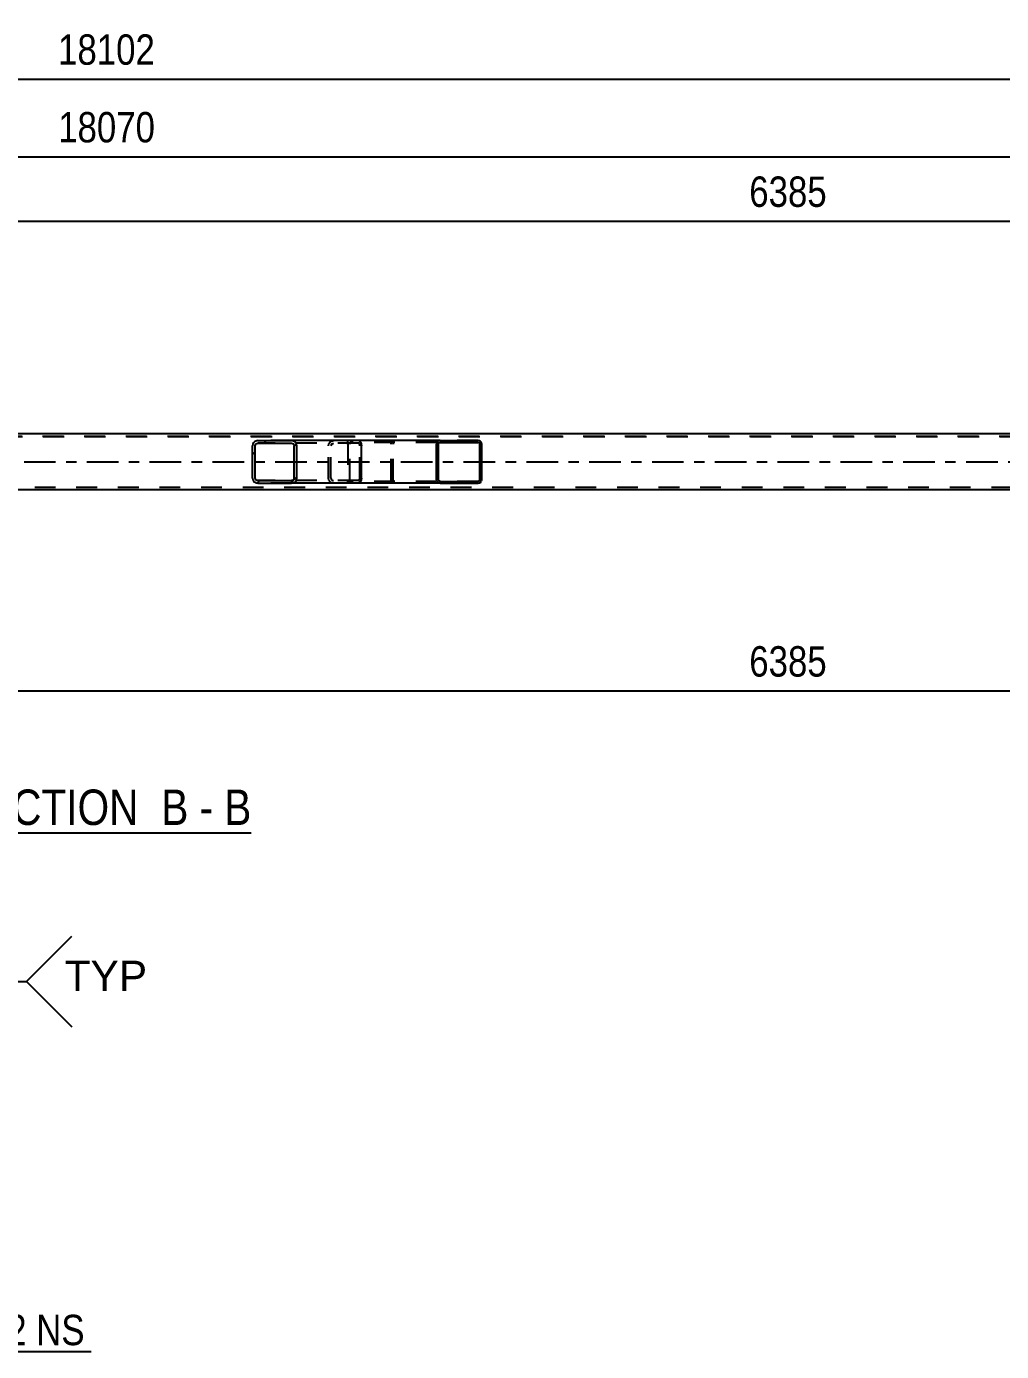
# Model space of a CAD drawing. Header units: millimetres. Extents: x 0 to 841, y 0 to 594.
# Drawn here: x 392.1 to 484, y 156.7 to 281.6 of the extents above; entities that cross this region are included whole.
import ezdxf

# ---------------------------------------------------------------- set-up
doc = ezdxf.new("R2010")
doc.units = ezdxf.units.MM
doc.linetypes.add('DXK_LINE_DOT2', pattern=[3.9198, 1.9599, -1.9599])
doc.linetypes.add('DXK_LINE_DOT3', pattern=[5.9187, 2.979, -0.9799, 0.9799, -0.9799])
doc.styles.add('Arial', font='ARIAL.TTF', dxfattribs={"height": 0.2})
doc.styles.add('Arial Narrow', font='ARIALN.TTF', dxfattribs={"height": 0.2})

# ---------------------------------------------------------------- blocks, each defined once
blk = doc.blocks.new('Unknown-814521909-12 - 2731')
at = {"color": 6, "linetype": 'Continuous'}
blk.add_line((385.66, 205.59), (413.3, 205.59), dxfattribs=at)
at = {"color": 0, "linetype": 'Continuous'}
for points in [[(403.77, 206.34), (403.77, 209.84), (385.66, 209.84), (385.66, 206.34)], [(407.37, 206.34), (407.37, 209.84), (404.82, 209.84), (404.82, 206.34)], [(409.7, 206.34), (409.7, 209.84), (408.42, 209.84), (408.42, 206.34)], [(413.3, 206.34), (413.3, 209.84), (410.75, 209.84), (410.75, 206.34)]]:
    blk.add_wipeout(points, dxfattribs=at)
at = {"color": 7, "linetype": 'Continuous', "style": 'Arial Narrow'}
for s, p in [('SECTION ', (385.66, 206.34)), ('B', (404.82, 206.34)), ('B', (410.75, 206.34)), ('-', (408.42, 206.34))]:
    blk.add_text(s, height=3.34, dxfattribs=at).set_placement(p)
blk = doc.blocks.new('Part-814521909-2855 - 2731')
at = {"linetype": 'Continuous'}
h = blk.add_hatch(dxfattribs=at)
h.set_pattern_fill('', scale=0.7, style=0, pattern_type=0)
h.set_pattern_definition([(45, (434.9866, 242.3705), (-1.57154, 1.57154), [])])
h.paths.add_polyline_path([(435.01, 242.25), (434.99, 242.37), (434.91, 242.47), (434.8, 242.54), (434.67, 242.57), (431.1, 242.57), (430.97, 242.54), (430.86, 242.47), (430.78, 242.37), (430.76, 242.25), (430.76, 238.89), (430.78, 238.77), (430.86, 238.66), (430.97, 238.59), (431.1, 238.57), (434.67, 238.57), (434.8, 238.59), (434.91, 238.66), (434.99, 238.77), (435.01, 238.89)])
h.paths.add_polyline_path([(434.83, 238.83), (434.79, 238.77), (434.74, 238.74), (434.67, 238.73), (431.1, 238.73), (431.03, 238.74), (430.98, 238.77), (430.94, 238.83), (430.93, 238.89), (430.93, 242.25), (430.94, 242.31), (430.98, 242.36), (431.03, 242.4), (431.1, 242.41), (434.67, 242.41), (434.74, 242.4), (434.79, 242.36), (434.83, 242.31), (434.84, 242.25), (434.84, 238.89)])
at = {"color": 7, "linetype": 'DXK_LINE_DOT2'}
for p, q in [((422.41, 242.27), (422.43, 242.37)), ((422.63, 242.36), (422.59, 242.31)), ((422.62, 242.54), (422.75, 242.57)), ((422.68, 242.4), (422.63, 242.36)), ((422.75, 242.41), (422.68, 242.4)), ((423.4, 242.57), (422.75, 242.57)), ((434.67, 242.41), (422.75, 242.41)), ((426.32, 242.57), (426.45, 242.54)), ((426.39, 242.4), (426.32, 242.41)), ((426.44, 242.36), (426.39, 242.4)), ((426.48, 242.31), (426.44, 242.36)), ((426.64, 242.37), (426.66, 242.25)), ((434.67, 242.57), (431.1, 242.57)), ((422.41, 242.25), (422.41, 242.27)), ((422.41, 242.25), (422.41, 238.89)), ((422.59, 242.31), (422.58, 242.25)), ((422.58, 238.89), (422.58, 242.25)), ((426.49, 242.25), (426.48, 242.31)), ((426.49, 238.89), (426.49, 242.25)), ((426.66, 238.89), (426.66, 242.25)), ((422.43, 238.77), (422.41, 238.89)), ((422.58, 238.89), (422.59, 238.83)), ((422.59, 238.83), (422.63, 238.77)), ((422.75, 238.57), (422.62, 238.59)), ((422.63, 238.77), (422.68, 238.74)), ((422.68, 238.74), (422.75, 238.73)), ((434.67, 238.73), (422.75, 238.73)), ((426.32, 238.73), (426.39, 238.74)), ((426.45, 238.59), (426.32, 238.57)), ((426.39, 238.74), (426.44, 238.77)), ((426.44, 238.77), (426.48, 238.83)), ((426.48, 238.83), (426.49, 238.89)), ((426.66, 238.89), (426.64, 238.77)), ((423.4, 238.57), (422.75, 238.57)), ((434.67, 238.57), (431.1, 238.57))]:
    blk.add_line(p, q, dxfattribs=at)
at = {"color": 2, "linetype": 'Continuous'}
for p, q in [((431.1, 242.57), (423.4, 242.57)), ((430.78, 242.37), (430.76, 242.25)), ((430.94, 242.31), (430.98, 242.36)), ((431.1, 242.57), (430.97, 242.54)), ((430.98, 242.36), (431.03, 242.4)), ((431.03, 242.4), (431.1, 242.41)), ((431.1, 242.57), (434.67, 242.57)), ((431.1, 242.41), (434.67, 242.41)), ((434.8, 242.54), (434.67, 242.57)), ((434.67, 242.41), (434.74, 242.4)), ((434.74, 242.4), (434.79, 242.36)), ((434.79, 242.36), (434.83, 242.31)), ((435.01, 242.25), (434.99, 242.37)), ((430.76, 238.89), (430.76, 242.25)), ((430.93, 242.25), (430.94, 242.31)), ((430.93, 238.89), (430.93, 242.25)), ((434.83, 242.31), (434.84, 242.25)), ((434.84, 238.89), (434.84, 242.25)), ((435.01, 238.89), (435.01, 242.25)), ((430.76, 238.89), (430.78, 238.77)), ((430.94, 238.83), (430.93, 238.89)), ((430.98, 238.77), (430.94, 238.83)), ((430.97, 238.59), (431.1, 238.57)), ((431.03, 238.74), (430.98, 238.77)), ((431.1, 238.73), (431.03, 238.74)), ((431.1, 238.73), (434.67, 238.73)), ((434.74, 238.74), (434.67, 238.73)), ((434.67, 238.57), (434.8, 238.59)), ((434.79, 238.77), (434.74, 238.74)), ((434.83, 238.83), (434.79, 238.77)), ((434.84, 238.89), (434.83, 238.83)), ((434.99, 238.77), (435.01, 238.89)), ((431.1, 238.57), (423.4, 238.57)), ((431.1, 238.57), (434.67, 238.57))]:
    blk.add_line(p, q, dxfattribs=at)
at = {"color": 7, "linetype": 'DXK_LINE_DOT2'}
for centre, start, end in [((426.34, 242.23), 24.32, 69.2417), ((422.73, 238.9), 204.32, 249.2417), ((426.34, 238.9), 290.7583, 335.68)]:
    blk.add_arc(centre, 0.331, start, end, dxfattribs=at)
at = {"color": 2, "linetype": 'Continuous'}
for centre, start, end in [((431.08, 242.23), 110.7583, 155.6801), ((434.69, 242.23), 24.3199, 69.2417), ((431.08, 238.9), 204.3199, 249.2417), ((434.69, 238.9), 290.7583, 335.6801)]:
    blk.add_arc(centre, 0.331, start, end, dxfattribs=at)
blk = doc.blocks.new('Part-814521909-2860 - 2731')
at = {"color": 7, "linetype": 'DXK_LINE_DOT2'}
for p, q in [((736.61, 242.97), (72.27, 242.97)), ((72.27, 242.97), (735.87, 242.97)), ((735.87, 238.17), (72.27, 238.17)), ((736.61, 237.93), (72.27, 237.93))]:
    blk.add_line(p, q, dxfattribs=at)
at = {"color": 2, "linetype": 'Continuous'}
for p, q in [((590.79, 243.21), (341.39, 243.21)), ((590.79, 237.93), (341.39, 237.93))]:
    blk.add_line(p, q, dxfattribs=at)
at = {"color": 7, "linetype": 'DXK_LINE_DOT3'}
blk.add_line((72.27, 240.57), (736.27, 240.57), dxfattribs=at)
blk = doc.blocks.new('Part-814521909-2972 - 2731')
at = {"linetype": 'Continuous'}
h = blk.add_hatch(dxfattribs=at)
h.set_pattern_fill('', scale=0.7, style=0, pattern_type=0)
h.set_pattern_definition([(45, (417.563, 242.2718), (-1.57154, 1.57154), [])])
h.paths.add_polyline_path([(417.6, 242.09), (417.56, 242.27), (417.45, 242.43), (417.29, 242.53), (417.1, 242.57), (413.91, 242.57), (413.72, 242.53), (413.56, 242.43), (413.45, 242.27), (413.41, 242.09), (413.41, 239.05), (413.45, 238.86), (413.56, 238.71), (413.72, 238.6), (413.91, 238.57), (417.1, 238.57), (417.29, 238.6), (417.45, 238.71), (417.56, 238.86), (417.6, 239.05)])
h.paths.add_polyline_path([(417.33, 238.96), (417.28, 238.88), (417.19, 238.83), (417.1, 238.81), (413.91, 238.81), (413.82, 238.83), (413.74, 238.88), (413.68, 238.96), (413.66, 239.05), (413.66, 242.09), (413.68, 242.18), (413.74, 242.26), (413.82, 242.31), (413.91, 242.33), (417.1, 242.33), (417.19, 242.31), (417.28, 242.26), (417.33, 242.18), (417.35, 242.09), (417.35, 239.05)])
at = {"color": 2, "linetype": 'Continuous'}
for p, q in [((413.91, 242.57), (413.72, 242.53)), ((413.91, 242.57), (417.1, 242.57)), ((423.4, 242.57), (417.1, 242.57)), ((417.29, 242.53), (417.1, 242.57)), ((423.4, 242.57), (423.5, 242.53)), ((423.5, 242.53), (423.59, 242.43)), ((423.59, 242.43), (423.65, 242.27)), ((413.45, 242.27), (413.41, 242.09)), ((413.41, 239.05), (413.41, 242.09)), ((413.66, 242.09), (413.68, 242.18)), ((413.66, 239.05), (413.66, 242.09)), ((413.68, 242.18), (413.74, 242.26)), ((413.74, 242.26), (413.82, 242.31)), ((413.82, 242.31), (413.91, 242.33)), ((413.91, 242.33), (417.1, 242.33)), ((417.1, 242.33), (417.19, 242.31)), ((417.19, 242.31), (417.28, 242.26)), ((417.28, 242.26), (417.33, 242.18)), ((417.33, 242.18), (417.35, 242.09)), ((417.35, 239.05), (417.35, 242.09)), ((417.6, 242.09), (417.56, 242.27)), ((417.6, 239.05), (417.6, 242.09)), ((423.65, 242.27), (423.67, 242.09)), ((423.67, 239.05), (423.67, 242.09)), ((413.41, 239.05), (413.45, 238.86)), ((413.68, 238.96), (413.66, 239.05)), ((413.74, 238.88), (413.68, 238.96)), ((413.72, 238.6), (413.91, 238.57)), ((413.82, 238.83), (413.74, 238.88)), ((413.91, 238.81), (413.82, 238.83)), ((413.91, 238.81), (417.1, 238.81)), ((417.19, 238.83), (417.1, 238.81)), ((417.1, 238.57), (417.29, 238.6)), ((417.28, 238.88), (417.19, 238.83)), ((417.33, 238.96), (417.28, 238.88)), ((417.35, 239.05), (417.33, 238.96)), ((417.56, 238.86), (417.6, 239.05)), ((423.5, 238.6), (423.4, 238.57)), ((423.59, 238.71), (423.5, 238.6)), ((423.65, 238.86), (423.59, 238.71)), ((423.67, 239.05), (423.65, 238.86)), ((413.91, 238.57), (417.1, 238.57)), ((423.4, 238.57), (417.1, 238.57))]:
    blk.add_line(p, q, dxfattribs=at)
at = {"color": 7, "linetype": 'DXK_LINE_DOT2'}
for p, q in [((417.1, 242.57), (413.91, 242.57)), ((420.87, 242.53), (421.06, 242.57)), ((422.41, 242.33), (422.41, 242.57)), ((423.4, 242.33), (413.91, 242.33)), ((420.56, 242.09), (420.6, 242.27)), ((420.56, 239.05), (420.56, 242.09)), ((420.83, 242.18), (420.81, 242.09)), ((420.81, 239.05), (420.81, 242.09)), ((420.89, 242.26), (420.83, 242.18)), ((420.89, 242.26), (420.91, 242.27)), ((420.91, 242.27), (420.97, 242.31)), ((420.97, 242.31), (421.06, 242.33)), ((423.45, 242.31), (423.4, 242.33)), ((423.49, 242.26), (423.45, 242.31)), ((423.52, 242.18), (423.49, 242.26)), ((423.53, 242.09), (423.52, 242.18)), ((423.53, 239.05), (423.53, 242.09)), ((423.4, 238.81), (413.91, 238.81)), ((420.6, 238.86), (420.56, 239.05)), ((420.81, 239.05), (420.83, 238.96)), ((420.83, 238.96), (420.89, 238.88)), ((421.06, 238.57), (420.87, 238.6)), ((420.89, 238.88), (420.91, 238.86)), ((420.91, 238.86), (420.97, 238.83)), ((420.97, 238.83), (421.06, 238.81)), ((422.41, 238.57), (422.41, 238.81)), ((423.4, 238.81), (423.45, 238.83)), ((423.45, 238.83), (423.49, 238.88)), ((423.49, 238.88), (423.52, 238.96)), ((423.52, 238.96), (423.53, 239.05)), ((417.1, 238.57), (413.91, 238.57))]:
    blk.add_line(p, q, dxfattribs=at)
at = {"color": 2, "linetype": 'Continuous'}
for centre, start, end in [((413.9, 242.07), 111.1941, 156.1506), ((417.11, 242.07), 23.8494, 68.8059), ((413.9, 239.06), 203.8494, 248.8059), ((417.11, 239.06), 291.1941, 336.1506)]:
    blk.add_arc(centre, 0.492, start, end, dxfattribs=at)
at = {"color": 7, "linetype": 'DXK_LINE_DOT2'}
for centre, start, end in [((421.05, 242.07), 111.1941, 156.1506), ((421.05, 239.06), 203.8494, 248.8059)]:
    blk.add_arc(centre, 0.492, start, end, dxfattribs=at)
blk = doc.blocks.new('StraightDimension-814521909-10605 - 2731')
at = {"color": 7, "linetype": 'Continuous'}
for p, q in [((336.19, 252.61), (336.19, 266.11)), ((591.59, 252.61), (591.59, 266.11)), ((337.69, 263.86), (334.69, 262.66)), ((590.09, 262.66), (593.09, 263.86)), ((336.19, 263.26), (591.59, 263.26))]:
    blk.add_line(p, q, dxfattribs=at)
at = {"color": 0}
blk.add_wipeout([(468.15, 264.01), (468.15, 268.21), (459.63, 268.21), (459.63, 264.01)], dxfattribs=at)
at = {"color": 3, "style": 'Arial Narrow'}
blk.add_text('6385', height=2.863, dxfattribs=at).set_placement((460.23, 264.61))
blk = doc.blocks.new('StraightDimension-814521909-3132 - 2731')
at = {"color": 7, "linetype": 'Continuous'}
blk.add_line((62.05, 269.34), (737.28, 269.34), dxfattribs=at)
at = {"color": 0}
blk.add_wipeout([(404.84, 270.09), (404.84, 274.29), (394.5, 274.29), (394.5, 270.09)], dxfattribs=at)
at = {"color": 3, "style": 'Arial Narrow'}
blk.add_text('18070', height=2.863, dxfattribs=at).set_placement((395.1, 270.69))
blk = doc.blocks.new('StraightDimension-814521909-3166 - 2731')
at = {"color": 7, "linetype": 'Continuous'}
blk.add_line((61.41, 276.66), (737.91, 276.66), dxfattribs=at)
at = {"color": 0}
blk.add_wipeout([(404.83, 277.41), (404.83, 281.61), (394.49, 281.61), (394.49, 277.41)], dxfattribs=at)
at = {"color": 3, "style": 'Arial Narrow'}
blk.add_text('18102', height=2.863, dxfattribs=at).set_placement((395.09, 278.01))
blk = doc.blocks.new('StraightDimension-814521909-10645 - 2731')
at = {"color": 7, "linetype": 'Continuous'}
for p, q in [((336.19, 228.53), (336.19, 210.37)), ((591.59, 228.53), (591.59, 208.54)), ((337.69, 219.58), (334.69, 218.38)), ((336.19, 218.98), (591.59, 218.98)), ((590.09, 218.38), (593.09, 219.58))]:
    blk.add_line(p, q, dxfattribs=at)
at = {"color": 0}
blk.add_wipeout([(468.15, 219.73), (468.15, 223.93), (459.63, 223.93), (459.63, 219.73)], dxfattribs=at)
at = {"color": 3, "style": 'Arial Narrow'}
blk.add_text('6385', height=2.863, dxfattribs=at).set_placement((460.23, 220.33))
at = {"color": 0, "linetype": 'Continuous'}
blk.add_wipeout([(590.99, 218.28), (586.79, 218.28), (586.79, 207.94), (590.99, 207.94)], dxfattribs=at)
at = {"color": 3, "linetype": 'Continuous', "style": 'Arial Narrow'}
blk.add_text('14428', height=2.863, rotation=90.0002, dxfattribs=at).set_placement((590.39, 208.54))
blk = doc.blocks.new('WeldMark-814521909-2638 - 2369')
at = {"linetype": 'Continuous'}
for points in [[(372.44, 180.9), (369.71, 179.45), (371.43, 182.02)], [(377.27, 181.16), (375.01, 179.04), (376.01, 181.97)]]:
    blk.add_hatch(color=30, dxfattribs=at).paths.add_polyline_path(points)
at = {"color": 30, "linetype": 'Continuous'}
for p, q in [((369.71, 179.45), (383.1, 191.58)), ((375.01, 179.04), (383.1, 191.58)), ((383.1, 191.58), (392.1, 191.58))]:
    blk.add_line(p, q, dxfattribs=at)
at = {"color": 3, "linetype": 'Continuous'}
for q in [(390.82, 187.3), (387.39, 187.3)]:
    blk.add_line((387.39, 191.58), q, dxfattribs=at)
for start, end in [(90, 270), (270, 90)]:
    blk.add_arc((383.1, 191.58), 1.5, start, end, dxfattribs=at)
at = {"color": 0, "linetype": 'Continuous'}
blk.add_wipeout([(403.48, 190.68), (403.48, 193.68), (395.7, 193.68), (395.7, 190.68)], dxfattribs=at)
blk.add_wipeout([(403.48, 190.68), (403.48, 193.68), (395.7, 193.68), (395.7, 190.68)], dxfattribs=at)
at = {"color": 3, "linetype": 'Continuous'}
for q in [(396.39, 195.87), (396.39, 187.3)]:
    blk.add_line((392.1, 191.58), q, dxfattribs=at)
at = {"color": 3, "linetype": 'Continuous', "style": 'Arial'}
blk.add_text('TYP', height=2.865, dxfattribs=at).set_placement((395.7, 190.68))
blk = doc.blocks.new('MarkSet-814521909-2721 - 2369')
at = {"color": 0}
for points in [[(383.38, 157.3), (383.38, 160.3), (379.91, 160.3), (379.91, 157.3)], [(392.13, 157.3), (392.13, 160.3), (384.28, 160.3), (384.28, 157.3)], [(397.6, 157.3), (397.6, 160.3), (393.03, 160.3), (393.03, 157.3)]]:
    blk.add_wipeout(points, dxfattribs=at)
for points in [[(383.38, 157.3), (383.38, 160.3), (379.91, 160.3), (379.91, 157.3)], [(392.13, 157.3), (392.13, 160.3), (384.28, 160.3), (384.28, 157.3)], [(397.6, 157.3), (397.6, 160.3), (393.03, 160.3), (393.03, 157.3)]]:
    blk.add_wipeout(points, dxfattribs=at)
at = {"color": 30, "linetype": 'Continuous'}
for p, q in [((371.62, 164.39), (379.31, 156.7)), ((379.31, 156.7), (398.2, 156.7))]:
    blk.add_line(p, q, dxfattribs=at)
at = {"color": 3, "style": 'Arial Narrow'}
for s, p in [('4x', (379.91, 157.3)), ('ST32', (384.28, 157.3)), ('NS', (393.03, 157.3))]:
    blk.add_text(s, height=2.863, dxfattribs=at).set_placement(p)

msp = doc.modelspace()

# ---------------------------------------------------------------- block references
for name in ['StraightDimension-814521909-10605 - 2731', 'Part-814521909-2860 - 2731', 'Part-814521909-2972 - 2731', 'Part-814521909-2855 - 2731', 'Unknown-814521909-12 - 2731', 'WeldMark-814521909-2638 - 2369', 'MarkSet-814521909-2721 - 2369']:
    msp.add_blockref(name, (0, 0))

# ---------------------------------------------------------------- next in the draw order: block references
for name in ['StraightDimension-814521909-3132 - 2731', 'StraightDimension-814521909-10645 - 2731']:
    msp.add_blockref(name, (0, 0))

# ---------------------------------------------------------------- next in the draw order: block references
msp.add_blockref('StraightDimension-814521909-3166 - 2731', (0, 0))

doc.saveas('drawing.dxf')
